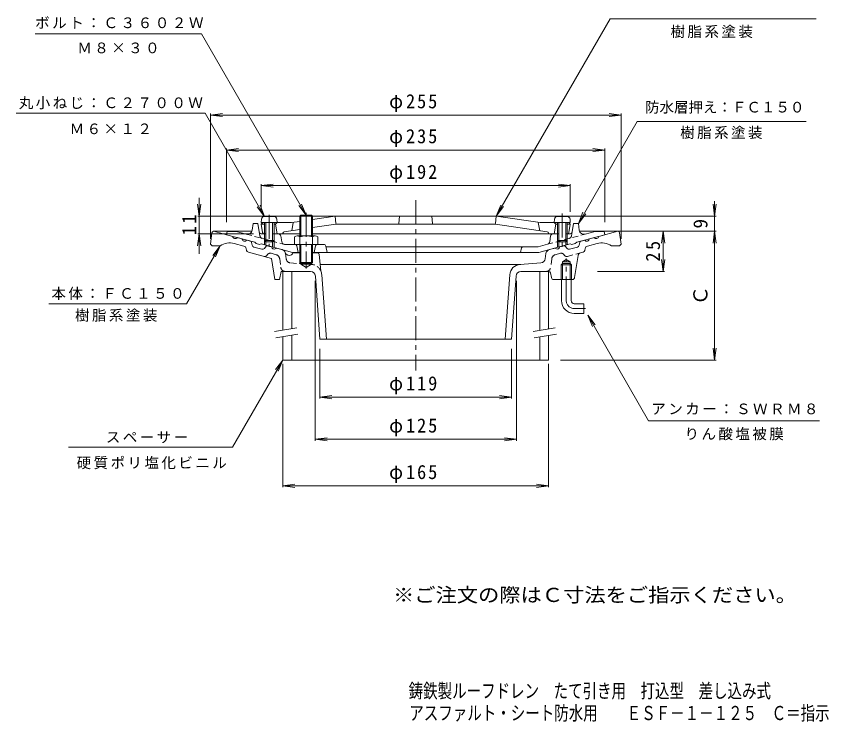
# Model space of a CAD drawing. Units: millimetres, scale not verified. Extents: x -282 to 222, y -346 to 342.
# Drawn here: x -282 to 222, y -346 to 92 of the extents above; entities that cross this region are included whole.
import ezdxf
from ezdxf.enums import TextEntityAlignment as Align

# ---------------------------------------------------------------- set-up
doc = ezdxf.new("R2010")
doc.units = ezdxf.units.MM
doc.header["$LTSCALE"] = 3
doc.linetypes.add('CHAIN1', pattern=[8, 5, -1, 1, -1])
doc.linetypes.add('DASHED1', pattern=[1.8, 1.2, -0.6])
for name, color, linetype, lineweight in [('0-0_通り芯', 3, 'Continuous', 9), ('0-1_躯体', 2, 'Continuous', 9), ('0-2_仕上', 6, 'Continuous', 9), ('0-3_建具', 4, 'Continuous', 9), ('0-4_その他', 7, 'Continuous', 9), ('0-5_寸法', 7, 'Continuous', 9), ('0-A', 4, 'Continuous', 9)]:
    doc.layers.add(name, color=color, linetype=linetype, lineweight=lineweight)
doc.layers.add('F-4_F-4ﾚｲﾔ', color=2, linetype='Continuous')
doc.layers.add('F-5_F-5ﾚｲﾔ', color=2, linetype='Continuous')
doc.styles.add('ＭＳ ゴシック', font='')
doc.styles.get('ＭＳ ゴシック').set_extended_font_data('MS Gothic')

msp = doc.modelspace()

# ---------------------------------------------------------------- linework, layer by layer
at = {"layer": '0-0_通り芯', "linetype": 'CHAIN1'}
for p, q in [((-34.021, -21.825), (-34.021, -127.688)), ((59.479, -84.175), (59.479, -58.151)), ((64.479, -89.175), (71.323, -89.175))]:
    msp.add_line(p, q, dxfattribs=at)
at = {"layer": '0-0_通り芯'}
for p, q in [((-160.63, -42.051), (-161.521, -49.175)), ((-159.638, -41.175), (-136.012, -41.175)), ((-159.52, -41.175), (-147.665, -44.352)), ((-144.767, -45.129), (-141.869, -45.905)), ((91.597, -41.175), (67.971, -41.175)), ((76.726, -45.129), (73.828, -45.905)), ((91.479, -41.175), (79.624, -44.352)), ((92.589, -42.051), (93.479, -49.175)), ((-160.521, -50.175), (-161.521, -49.175)), ((-160.521, -50.175), (-155.521, -50.175)), ((-140.691, -50.362), (-146.662, -48.762)), ((-136.671, -47.298), (-138.972, -46.682)), ((-135.95, -48.064), (-135.587, -49.836)), ((-123.517, -50.823), (-125.817, -50.206)), ((55.475, -50.823), (57.776, -50.206)), ((67.909, -48.064), (67.546, -49.836)), ((68.629, -47.298), (70.93, -46.682)), ((72.65, -50.362), (78.621, -48.762)), ((92.48, -50.175), (87.48, -50.175)), ((92.48, -50.175), (93.479, -49.175)), ((-139.01, -53.06), (-139.249, -51.893)), ((-123.521, -58.068), (-137.929, -54.208)), ((-134.506, -50.984), (-129.535, -52.316)), ((-126.825, -50.509), (-128.025, -51.862)), ((-117.053, -52.555), (-120.619, -51.599)), ((-105.344, -54.675), (-110.229, -54.675)), ((-94.934, -54.675), (-98.697, -54.675)), ((46.425, -58.227), (46.811, -55.087)), ((49.012, -52.555), (52.578, -51.599)), ((58.783, -50.509), (59.984, -51.862)), ((66.465, -50.984), (61.494, -52.316)), ((68.239, -54.65), (69.888, -54.208)), ((70.969, -53.06), (71.208, -51.893)), ((-123.521, -58.068), (-121.521, -71.176)), ((-112.52, -56.175), (-112.625, -56.175)), ((-93.938, -55.585), (-93.02, -65.735)), ((57.119, -60.175), (59.479, -58.813)), ((57.12, -71.175), (57.12, -60.175)), ((61.839, -71.175), (61.839, -60.175)), ((64.676, -69.904), (66.78, -56.276)), ((-105.344, -61.675), (-105.344, -60.675)), ((-105.344, -61.675), (-98.697, -61.675)), ((-105.344, -61.675), (-102.02, -63.594)), ((-98.697, -61.675), (-102.02, -63.594)), ((-98.697, -60.675), (-98.697, -61.675)), ((31.304, -61.735), (-93.382, -61.735)), ((43.657, -60.854), (30.816, -61.752)), ((56.304, -61.975), (57.12, -61.175)), ((56.304, -61.975), (62.654, -61.975)), ((56.304, -71.175), (56.304, -61.975)), ((57.12, -61.175), (61.839, -61.175)), ((61.839, -61.175), (62.654, -61.975)), ((62.654, -71.175), (62.654, -61.975)), ((-117.521, -66.175), (-118.521, -71.176)), ((-99.314, -66.175), (-117.521, -66.175)), ((-96.321, -68.962), (-93.52, -108.175)), ((-92.363, -68.236), (-89.51, -108.175)), ((24.322, -68.236), (21.469, -108.175)), ((28.28, -68.962), (25.479, -108.175)), ((31.273, -66.175), (48.479, -66.175)), ((50.238, -69.97), (49.64, -66.979)), ((-121.521, -71.176), (-118.521, -71.176)), ((51.709, -71.175), (63.193, -71.175)), ((56.479, -84.175), (56.479, -71.175)), ((62.479, -84.175), (62.479, -71.175)), ((64.479, -86.175), (70.479, -86.175)), ((70.479, -86.175), (70.479, -92.175)), ((64.479, -92.175), (70.479, -92.175)), ((-93.52, -108.175), (25.479, -108.175))]:
    msp.add_line(p, q, dxfattribs=at)
at = {"layer": '0-0_通り芯', "linetype": 'DASHED1'}
for p, q in [((-126.672, -56.366), (-125.882, -55.475)), ((-120.695, -55.72), (-123.868, -54.87)), ((-114.466, -58.227), (-114.852, -55.087)), ((52.654, -55.72), (55.827, -54.87)), ((58.631, -56.366), (57.841, -55.475)), ((60.141, -56.819), (68.239, -54.65)), ((-118.493, -58.252), (-117.844, -63.541)), ((50.452, -58.252), (49.803, -63.541)), ((-111.698, -60.854), (-98.857, -61.752))]:
    msp.add_line(p, q, dxfattribs=at)
at = {"layer": '0-0_通り芯'}
msp.add_lwpolyline([(57.12, -60.175), (61.839, -60.175), (59.479, -58.813)], dxfattribs=at)
for centre, radius, start, end in [((-159.638, -42.176), 1, 90, 172.87567), ((-146.054, -44.137), 1.625, 187.61929, 322.3797), ((78.013, -44.137), 1.625, 217.6203, 352.38071), ((91.597, -42.176), 1, 7.12427, 90), ((-149.509, -59.387), 11, 74.99968, 123.12976), ((-140.259, -45.69), 1.625, 187.62059, 322.37891), ((-141.208, -52.294), 2, 11.56621, 75.0005), ((-136.929, -48.264), 1, 11.56642, 75.00078), ((-134.118, -49.535), 1.5, 191.5649, 254.99991), ((-126.076, -51.172), 1, 75.00023, 138.43498), ((58.035, -51.172), 1, 41.56502, 104.99977), ((66.076, -49.535), 1.5, 285.00009, 348.4351), ((68.888, -48.264), 1, 104.99922, 168.43358), ((72.217, -45.69), 1.625, 217.62109, 352.37941), ((73.167, -52.294), 2, 104.9995, 168.43379), ((81.468, -59.387), 11, 56.87024, 105.00032), ((-137.541, -52.759), 1.5, 191.56628, 255.00128), ((-129.147, -50.867), 1.5, 254.99991, 318.43558), ((-121.906, -50.607), 1.625, 187.62059, 322.38074), ((-117.83, -55.452), 3, 18.84808, 74.99991), ((-112.625, -53.676), 2.5, 198.84785, 270), ((-112.52, -53.676), 2.5, 270, 336.42221), ((-94.934, -55.675), 1, 5.16824, 90), ((49.788, -55.452), 3, 105.00009, 172.99957), ((53.865, -50.607), 1.625, 217.61926, 352.37941), ((61.106, -50.867), 1.5, 221.56442, 285.00009), ((68.757, -56.581), 2, 104.99847, 171.22101), ((69.5, -52.759), 1.5, 284.99872, 348.43372), ((43.448, -57.861), 3, 273.99982, 352.99992), ((31.304, -68.735), 7, 94.00002, 175.9144), ((-99.314, -69.175), 3, 4.0856, 90), ((-99.345, -68.735), 7, 4.0856, 25.37045), ((31.273, -69.175), 3, 90, 175.91445), ((48.66, -67.175), 1, 11.30994, 90), ((51.709, -69.675), 1.5, 191.31021, 270), ((63.193, -69.675), 1.5, 270, 351.22128), ((64.479, -84.175), 8, 180, 270), ((64.479, -84.175), 2, 180, 270)]:
    msp.add_arc(centre, radius, start, end, dxfattribs=at)
at = {"layer": '0-0_通り芯', "linetype": 'DASHED1'}
for centre, radius, start, end in [((-124.386, -56.802), 2, 74.99976, 138.43507), ((-117.83, -55.452), 3, 7.00043, 18.84808), ((56.344, -56.802), 2, 41.56493, 105.00024), ((-127.794, -55.37), 1.5, 255.00128, 318.43651), ((-121.471, -58.618), 3, 7.00008, 75.0006), ((-111.489, -57.861), 3, 187.00008, 266.00018), ((53.43, -58.618), 3, 104.9994, 172.99992), ((59.753, -55.37), 1.5, 221.56349, 284.99872), ((-114.866, -63.175), 3, 186.99973, 270), ((-99.345, -68.735), 7, 25.37045, 85.99998), ((46.825, -63.175), 3, 270, 353.00027)]:
    msp.add_arc(centre, radius, start, end, dxfattribs=at)
at = {"layer": '0-0_通り芯', "linetype": 'CHAIN1'}
msp.add_arc((64.479, -84.175), 5, 180, 270, dxfattribs=at)
at = {"layer": '0-1_躯体', "color": 4, "linetype": 'CHAIN1'}
msp.add_line((-102.02, -29.641), (-102.02, -64.367), dxfattribs=at)
at = {"layer": '0-1_躯体', "color": 4}
for p, q in [((-106.02, -44.019), (-106.02, -31.852)), ((-105.344, -44.019), (-105.344, -31.175)), ((-98.697, -44.019), (-98.697, -31.175)), ((-98.02, -44.019), (-98.02, -31.852)), ((-109.211, -44.629), (-109.211, -49.319)), ((-96.425, -44.019), (-107.615, -44.019)), ((-106.02, -44.629), (-106.02, -60.499)), ((-98.02, -44.629), (-98.02, -60.499)), ((-94.83, -44.629), (-94.83, -49.319)), ((-105.344, -49.319), (-105.344, -61.175)), ((-98.697, -49.319), (-98.697, -61.175))]:
    msp.add_line(p, q, dxfattribs=at)
at = {"layer": '0-1_躯体'}
for p, q in [((-135.571, -40.462), (-135.02, -36.319)), ((-132.02, -36.319), (-135.02, -36.319)), ((-131.146, -41.566), (-132.02, -36.319)), ((63.105, -41.566), (63.979, -36.319)), ((63.979, -36.319), (66.979, -36.319)), ((67.53, -40.462), (66.979, -36.319)), ((-151.521, -43.319), (-151.021, -41.319)), ((-134.02, -48.008), (-151.521, -43.319)), ((-145.462, -41.319), (-151.021, -41.319)), ((-139.321, -42.964), (-145.462, -41.319)), ((-129.667, -42.819), (-127.151, -42.819)), ((-122.891, -42.819), (-119.295, -42.819)), ((-117.815, -44.077), (-117.229, -47.665)), ((49.774, -44.077), (49.188, -47.665)), ((54.849, -42.819), (51.254, -42.819)), ((61.626, -42.819), (59.109, -42.819)), ((65.979, -48.008), (83.479, -43.319)), ((71.28, -42.964), (77.42, -41.319)), ((77.42, -41.319), (82.979, -41.319)), ((83.479, -43.319), (82.979, -41.319)), ((-134.02, -48.008), (-133.021, -48.794)), ((-131.021, -49.33), (-133.021, -48.794)), ((-130.021, -49.08), (-131.021, -49.33)), ((-110.468, -54.319), (-130.021, -49.08)), ((-128.021, -46.949), (-128.021, -49.616)), ((-127.151, -47.819), (-127.151, -49.849)), ((-122.89, -47.819), (-122.89, -50.99)), ((-122.02, -46.949), (-122.02, -51.223)), ((-91.25, -49.319), (-115.605, -49.319)), ((-107.86, -50.123), (-107.02, -54.319)), ((-96.181, -50.123), (-97.021, -54.319)), ((47.731, -49.274), (41.966, -50.819)), ((42.427, -54.319), (61.979, -49.08)), ((53.979, -46.949), (53.979, -51.223)), ((54.849, -47.819), (54.849, -50.99)), ((59.109, -47.819), (59.109, -49.849)), ((59.979, -46.949), (59.979, -49.616)), ((61.979, -49.08), (62.979, -49.33)), ((62.979, -49.33), (64.979, -48.794)), ((65.979, -48.008), (64.979, -48.794)), ((-106.02, -54.319), (-110.468, -54.319)), ((-98.021, -54.319), (42.427, -54.319)), ((-89.779, -50.525), (-89.02, -54.319)), ((-89.72, -50.819), (41.966, -50.819)), ((31.772, -51.544), (30.979, -54.319))]:
    msp.add_line(p, q, dxfattribs=at)
at = {"layer": '0-1_躯体', "linetype": 'DASHED1'}
for p, q in [((-139.321, -42.964), (-115.605, -49.319)), ((-130.732, -44.053), (-131.146, -41.566)), ((47.731, -49.274), (71.28, -42.964)), ((62.691, -44.053), (63.105, -41.566))]:
    msp.add_line(p, q, dxfattribs=at)
at = {"layer": '0-1_躯体', "color": 4}
for points in [[(-98.02, -31.852), (-106.02, -31.852), (-105.344, -31.175), (-98.697, -31.175)], [(-98.02, -60.499), (-106.02, -60.499), (-105.344, -61.175), (-98.697, -61.175)]]:
    msp.add_lwpolyline(points, close=True, dxfattribs=at)
at = {"layer": '0-1_躯体'}
for centre, radius, start, end in [((-138.545, -40.067), 3, 254.99991, 352.43501), ((-129.667, -41.319), 1.5, 189.45952, 270), ((-119.295, -44.319), 1.5, 9.27983, 90), ((51.254, -44.319), 1.5, 90, 170.72017), ((61.626, -41.319), 1.5, 270, 350.54048), ((70.503, -40.067), 3, 187.56569, 285.00009), ((-115.255, -47.342), 2, 189.27843, 254.99948), ((-108.84, -50.319), 1, 11.30974, 90), ((-95.201, -50.319), 1, 90, 168.69026), ((-91.25, -50.819), 1.5, 11.31021, 90), ((47.214, -47.342), 2, 285.00052, 350.72157), ((32.734, -51.819), 1, 90, 164.05402)]:
    msp.add_arc(centre, radius, start, end, dxfattribs=at)
at = {"layer": '0-1_躯体', "linetype": 'DASHED1'}
for centre, start, end in [((-128.759, -43.724), 189.45839, 254.99998), ((60.718, -43.724), 285.00002, 350.54161)]:
    msp.add_arc(centre, 2, start, end, dxfattribs=at)
at = {"layer": '0-1_躯体', "color": 4}
for centre, radius, start, end in [((-107.615, -46.409), 2.39, 48.13611, 131.86389), ((-102.02, -57.437), 13.418, 72.6564, 107.3436), ((-96.425, -46.409), 2.39, 48.13611, 131.86389)]:
    msp.add_arc(centre, radius, start, end, dxfattribs=at)
at = {"layer": '0-2_仕上'}
for p, q in [((-106.02, -35.054), (-111.221, -35.819)), ((-84.021, -31.819), (-98.02, -33.878)), ((15.979, -31.819), (-84.021, -31.819)), ((-84.021, -31.819), (-83.566, -36.369)), ((-44.021, -31.819), (-44.476, -36.369)), ((-24.021, -31.819), (-23.566, -36.369)), ((15.979, -31.819), (15.524, -36.369)), ((15.979, -31.819), (43.18, -35.819)), ((-129.021, -35.819), (-130.021, -36.819)), ((-129.16, -41.983), (-130.021, -36.819)), ((-128.021, -36.819), (-130.021, -36.819)), ((-111.221, -35.819), (-129.021, -35.819)), ((-121.021, -36.819), (-122.021, -36.819)), ((-106.02, -40.108), (-115.611, -41.519)), ((-110.021, -35.643), (-111.021, -40.843)), ((-83.655, -36.819), (-98.02, -38.932)), ((-83.655, -36.819), (15.614, -36.819)), ((15.614, -36.819), (47.57, -41.519)), ((41.979, -35.643), (42.979, -40.843)), ((43.18, -35.819), (60.979, -35.819)), ((52.979, -36.819), (53.979, -36.819)), ((59.979, -36.819), (61.98, -36.819)), ((60.979, -35.819), (61.98, -36.819)), ((61.119, -41.983), (61.98, -36.819)), ((-128.021, -42.819), (-128.173, -42.819)), ((-106.02, -42.819), (-122.021, -42.819)), ((-116.459, -42.39), (-116.456, -42.366)), ((53.979, -42.819), (-98.02, -42.819)), ((48.418, -42.39), (48.415, -42.366)), ((60.132, -42.819), (59.979, -42.819))]:
    msp.add_line(p, q, dxfattribs=at)
for points in [[(-120.021, -35.819), (-121.021, -36.819), (-120.021, -42.819)], [(51.979, -35.819), (52.979, -36.819), (51.979, -42.819)]]:
    msp.add_lwpolyline(points, dxfattribs=at)
for centre, radius, start, end in [((-83.068, -36.319), 0.5, 185.71199, 270), ((-44.973, -36.319), 0.5, 270, 354.28801), ((-23.068, -36.319), 0.5, 185.71199, 270), ((15.027, -36.319), 0.5, 270, 354.28801), ((-128.173, -41.819), 1, 189.46085, 270), ((-116.954, -42.319), 0.5, 270, 351.86848), ((-115.466, -42.508), 1, 98.3656, 171.86833), ((47.425, -42.508), 1, 8.13167, 81.6344), ((48.913, -42.319), 0.5, 188.13152, 270), ((60.132, -41.819), 1, 270, 350.53915)]:
    msp.add_arc(centre, radius, start, end, dxfattribs=at)
at = {"layer": '0-3_建具'}
for p, q in [((-116.521, -66.176), (-116.521, -102.604)), ((-111.021, -66.176), (-111.021, -101.634)), ((42.979, -66.176), (42.979, -102.78)), ((48.479, -66.175), (48.479, -101.811)), ((-111.021, -105.696), (-111.021, -121.175)), ((48.479, -105.872), (48.479, -121.175)), ((-116.521, -106.666), (-116.521, -121.175)), ((42.979, -106.842), (42.979, -121.175)), ((-116.521, -121.175), (48.479, -121.175))]:
    msp.add_line(p, q, dxfattribs=at)
at = {"layer": '0-3_建具', "color": 7}
for p, q in [((-121.634, -103.506), (-107.847, -101.075)), ((-120.939, -107.445), (-107.152, -105.014)), ((38.866, -103.506), (52.653, -101.075)), ((39.561, -107.445), (53.348, -105.014))]:
    msp.add_line(p, q, dxfattribs=at)
at = {"layer": '0-4_その他'}
for p, q in [((-161.521, 30.999), (-154.085, 31.977)), ((-161.521, 31.977), (-161.521, -45.829)), ((-161.521, 30.999), (93.479, 30.999)), ((-161.521, 30.999), (-154.085, 30.02)), ((93.479, 30.999), (86.044, 31.977)), ((93.479, 30.999), (86.044, 30.02)), ((93.479, 31.977), (93.479, -45.829)), ((-151.521, 9.295), (-144.085, 10.274)), ((-151.521, 10.195), (-151.521, -35.436)), ((83.479, 9.295), (76.044, 10.274)), ((83.479, 10.195), (83.479, -35.436)), ((-151.521, 9.295), (83.479, 9.295)), ((-151.521, 9.295), (-144.085, 8.316)), ((83.479, 9.295), (76.044, 8.316)), ((-130.021, -12.845), (-122.585, -11.866)), ((-130.021, -11.945), (-130.021, -29.111)), ((-130.021, -12.845), (61.98, -12.845)), ((-130.021, -12.845), (-122.585, -13.824)), ((61.98, -12.845), (54.544, -11.866)), ((61.98, -12.845), (54.544, -13.824)), ((61.98, -11.945), (61.98, -29.111)), ((-168.508, -31.819), (-169.487, -24.383)), ((-168.508, -20.43), (-168.508, -55.153)), ((-168.508, -31.819), (-167.529, -24.383)), ((151.607, -31.819), (150.628, -24.383)), ((151.607, -41.175), (151.607, -22.463)), ((151.607, -31.819), (152.586, -24.383)), ((-169.408, -31.819), (-84.021, -31.819)), ((152.507, -31.819), (15.979, -31.819)), ((-168.508, -42.819), (-169.487, -50.255)), ((-169.408, -42.819), (-134.716, -42.819)), ((-168.508, -42.819), (-167.529, -50.255)), ((152.507, -41.175), (78.871, -41.175)), ((119.6, -41.175), (118.621, -48.611)), ((119.6, -66.175), (119.6, -41.175)), ((119.6, -41.175), (120.579, -48.611)), ((151.607, -41.175), (150.628, -48.611)), ((151.607, -121.175), (151.607, -41.175)), ((151.607, -41.175), (152.586, -48.611)), ((119.6, -66.175), (118.621, -58.74)), ((119.6, -66.175), (120.579, -58.74)), ((120.5, -66.175), (78.871, -66.175)), ((-96.52, -171.273), (-96.52, -71.95)), ((28.479, -171.273), (28.479, -71.95)), ((-93.52, -145.105), (-93.52, -114.132)), ((25.479, -145.105), (25.479, -114.132)), ((151.607, -121.175), (150.628, -113.74)), ((151.607, -121.175), (152.586, -113.74)), ((-116.521, -200.175), (-116.521, -123.505)), ((48.479, -200.175), (48.479, -123.505)), ((152.507, -121.175), (55.961, -121.175)), ((-93.52, -144.205), (-86.085, -143.226)), ((-93.52, -144.205), (25.479, -144.205)), ((-93.52, -144.205), (-86.085, -145.184)), ((25.479, -144.205), (18.044, -143.226)), ((25.479, -144.205), (18.044, -145.184)), ((-96.52, -170.373), (-89.085, -169.395)), ((-96.52, -170.373), (28.479, -170.373)), ((-96.52, -170.373), (-89.085, -171.352)), ((28.479, -170.373), (21.044, -169.395)), ((28.479, -170.373), (21.044, -171.352)), ((-116.521, -199.275), (-109.085, -198.297)), ((-116.521, -199.275), (48.479, -199.275)), ((-116.521, -199.275), (-109.085, -200.254)), ((48.479, -199.275), (41.044, -198.297)), ((48.479, -199.275), (41.044, -200.254))]:
    msp.add_line(p, q, dxfattribs=at)
at = {"layer": '0-5_寸法'}
for p, q in [((15.979, -31.819), (86.7, 90.672)), ((86.7, 90.672), (214.7, 90.672)), ((-167.017, 81.402), (-270.277, 81.402)), ((-102.02, -31.175), (-167.017, 81.402)), ((-282.087, 32.08), (-164.797, 32.08)), ((-127.847, -31.919), (-164.797, 32.08)), ((66.979, -36.319), (103.57, 27.058)), ((103.57, 27.058), (208.406, 27.058)), ((-127.847, -31.919), (-130.717, -24.99)), ((-102.02, -31.175), (-106.586, -25.225)), ((-102.02, -31.175), (-104.891, -24.246)), ((15.979, -31.819), (18.85, -24.89)), ((-127.847, -31.919), (-132.412, -25.969)), ((15.979, -31.819), (20.545, -25.869)), ((66.979, -36.319), (69.85, -29.39)), ((66.979, -36.319), (71.545, -30.369)), ((-155.521, -50.175), (-176.305, -86.175)), ((-155.521, -50.175), (-160.086, -56.126)), ((-155.521, -50.175), (-158.391, -57.105)), ((-261.942, -86.175), (-176.305, -86.175)), ((72.796, -93.359), (75.666, -100.288)), ((72.796, -93.359), (77.362, -99.309)), ((72.796, -93.359), (110.588, -158.815)), ((-116.521, -121.175), (-147.697, -175.175)), ((-116.521, -121.175), (-121.086, -127.126)), ((-116.521, -121.175), (-119.391, -128.105)), ((216.738, -158.815), (110.588, -158.815)), ((-147.697, -175.175), (-249.636, -175.175))]:
    msp.add_line(p, q, dxfattribs=at)
at = {"layer": '0-A', "linetype": 'CHAIN1'}
for p, q in [((56.979, -30.094), (56.979, -50.815)), ((-125.021, -30.961), (-125.021, -50.815))]:
    msp.add_line(p, q, dxfattribs=at)
at = {"layer": '0-A'}
for p, q in [((-129.839, -33.745), (-130.021, -35.819)), ((-127.847, -31.919), (-122.194, -31.919)), ((-120.202, -33.745), (-120.021, -35.819)), ((52.161, -33.745), (51.979, -35.819)), ((59.806, -31.919), (54.153, -31.919)), ((61.798, -33.745), (61.979, -35.819)), ((-130.021, -35.819), (-120.021, -35.819)), ((-128.021, -35.819), (-128.021, -46.949)), ((-127.151, -35.819), (-127.151, -47.819)), ((-122.891, -35.819), (-122.891, -47.819)), ((-122.021, -35.819), (-122.021, -46.949)), ((61.979, -35.819), (51.979, -35.819)), ((53.979, -35.819), (53.979, -46.949)), ((54.849, -35.819), (54.849, -47.819)), ((59.109, -35.819), (59.109, -47.819)), ((59.979, -35.819), (59.979, -46.949)), ((-127.151, -47.819), (-128.021, -46.949)), ((-128.021, -46.949), (-122.021, -46.949)), ((-127.151, -47.819), (-122.891, -47.819)), ((-122.891, -47.819), (-122.021, -46.949)), ((54.849, -47.819), (53.979, -46.949)), ((59.979, -46.949), (53.979, -46.949)), ((59.109, -47.819), (54.849, -47.819)), ((59.109, -47.819), (59.979, -46.949))]:
    msp.add_line(p, q, dxfattribs=at)
for centre, start, end in [((-127.847, -33.919), 90, 174.99998), ((-122.194, -33.919), 5.00002, 90), ((54.153, -33.919), 90, 174.99998), ((59.806, -33.919), 5.00002, 90)]:
    msp.add_arc(centre, 2, start, end, dxfattribs=at)

# ---------------------------------------------------------------- texts
at = {"layer": '0-4_その他', "color": 2, "style": 'ＭＳ ゴシック'}
for s, p in [('9', (149.807, -39.497)), ('Ｃ', (149.807, -87.175))]:
    msp.add_text(s, height=8.798, rotation=90, dxfattribs=at).set_placement(p, align=Align.BOTTOM_LEFT)
at = {"layer": '0-4_その他', "color": 2, "char_height": 8.798, "attachment_point": 7, "style": 'ＭＳ ゴシック'}
for s, insert in [('\\T1.21;\\W0.95;φ255', (-50.521, 32.799)), ('\\T1.21;\\W0.95;φ235', (-50.521, 11.095)), ('\\T1.21;\\W0.95;φ192', (-50.521, -11.045)), ('\\T1.21;\\W0.95;φ119', (-50.521, -142.405)), ('\\T1.21;\\W0.95;φ125', (-50.521, -168.573)), ('\\T1.21;\\W0.95;φ165', (-50.521, -197.475))]:
    msp.add_mtext(s, dxfattribs=dict(at, insert=insert))
at = {"layer": '0-4_その他', "color": 2, "char_height": 8.798, "attachment_point": 7, "rotation": 90, "style": 'ＭＳ ゴシック'}
for s, insert in [('\\T1.27;\\W0.95;11', (-170.308, -43.694)), ('\\T1.27;\\W0.95;25', (117.8, -60.05))]:
    msp.add_mtext(s, dxfattribs=dict(at, insert=insert))
at = {"layer": '0-5_寸法', "style": 'ＭＳ ゴシック'}
msp.add_text('防水層押え：ＦＣ１５０', height=6.598, dxfattribs=at).set_placement((108.355, 30.622), align=Align.BOTTOM_LEFT)
at = {"layer": '0-5_寸法', "char_height": 6.598, "attachment_point": 7, "style": 'ＭＳ ゴシック'}
for s, insert in [('\\T1.18;\\~ボルト：Ｃ３６０２Ｗ', (-275.677, 84.611)), ('\\T1.17;樹脂系塗装', (124.24, 78.801)), ('\\T1.17;Ｍ８×３０', (-244.147, 69.312)), ('\\T1.17;丸小ねじ：Ｃ２７００Ｗ', (-280.534, 34.572)), ('\\T1.17;Ｍ６×１２', (-248.942, 19.026)), ('\\T1.17;樹脂系塗装', (130.208, 16.058)), ('\\T1.17;本体：ＦＣ１５０', (-260.23, -83.815)), ('\\T1.17;樹脂系塗装', (-245.573, -97.407)), ('\\T1.17;アンカー：ＳＷＲＭ８', (112.29, -155.122)), ('\\T1.17;スペーサー', (-226.43, -172.764)), ('\\T1.17;りん酸塩被膜', (132.913, -171.049)), ('\\T1.17;硬質ポリ塩化ビニル', (-244.589, -189))]:
    msp.add_mtext(s, dxfattribs=dict(at, insert=insert))
at = {"layer": 'F-4_F-4ﾚｲﾔ', "style": 'ＭＳ ゴシック', "width": 0.75}
for s, p in [('鋳鉄製ルーフドレン\u3000たて引き用\u3000打込型\u3000差し込み式', (-38.405, -333.666)), ('アスファルト・シート防水用\u3000\u3000ＥＳＦ－１－１２５\u3000Ｃ＝指示', (-38.009, -347.433))]:
    msp.add_text(s, height=8.798, dxfattribs=at).set_placement(p, align=Align.BOTTOM_LEFT)
at = {"layer": 'F-5_F-5ﾚｲﾔ', "style": 'ＭＳ ゴシック', "width": 1.1}
msp.add_text('※ご注文の際はＣ寸法をご指示ください。', height=8.798, dxfattribs=at).set_placement((-48.111, -274.08), align=Align.BOTTOM_LEFT)

doc.saveas('drawing.dxf')
